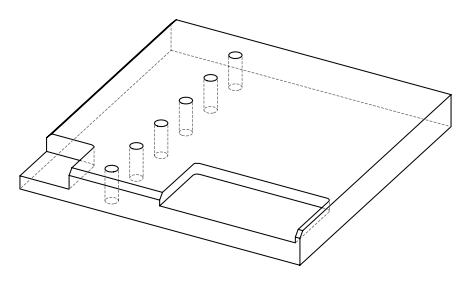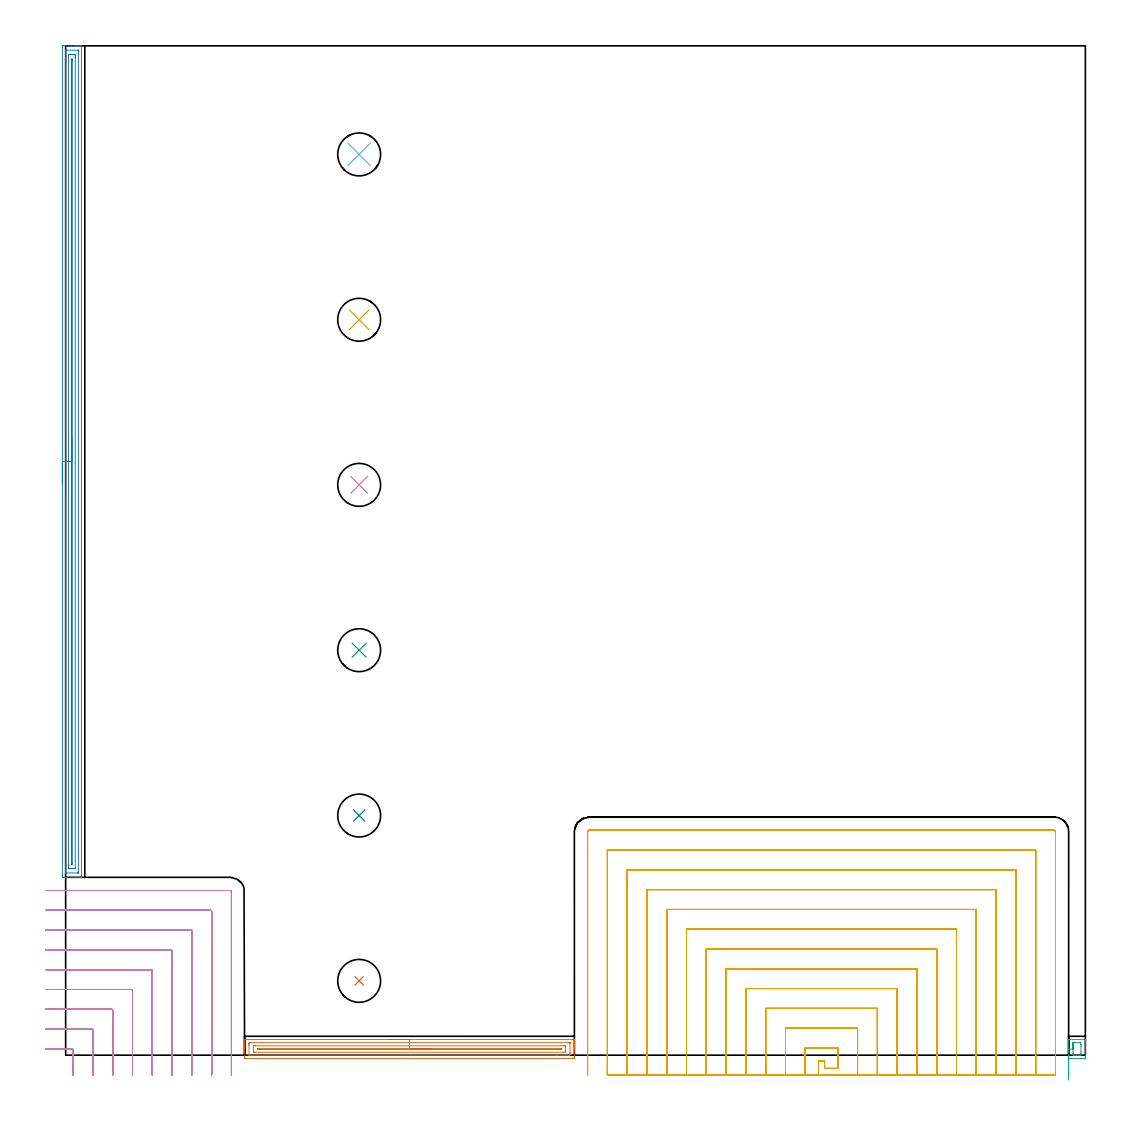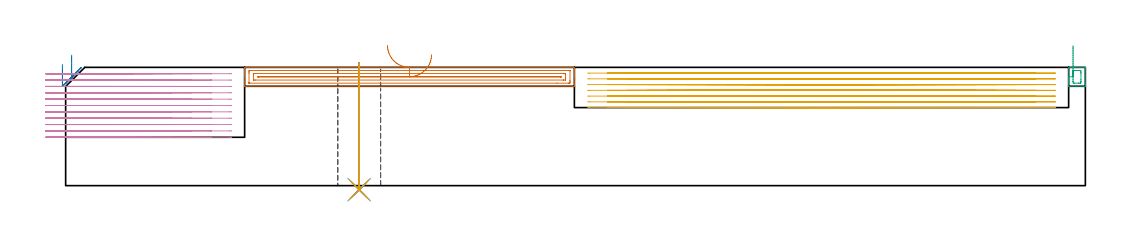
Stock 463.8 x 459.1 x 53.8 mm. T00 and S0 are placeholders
(PLAN: 11 operations, 2 tool changes, 116.6 min)
(1 AREA_MILL | FG_CHAMFER_SURFACE | UGT0205_001 | 4.95 min | 5938 mm3)
(2 AREA_MILL_1 | FG_CHAMFER_SURFACE_1 | UGT0205_001 | 12.26 min | 14490 mm3)
(3 AREA_MILL_2 | FG_CHAMFER_SURFACE_2 | UGT0205_001 | 0.39 min | 473 mm3)
(4 MILL_CORNER_NOTCH_RECTANGULAR | CORNER_NOTCH_RECTANGULAR | NXT0201_011 | Follow Part, ap 3, ae 75% | 21.43 min | 208742 mm3)
(5 MILL_SLOT | SLOT_PARTIAL_RECTANGULAR | NXT0201_011 | Follow Part, ap 3, ae 75% | 76.22 min | 444813 mm3)
(6 INDEXABLE_INSERT_DRILL_THROUGH_HOLE_FROM_SOLID | STEP1HOLE | NXT0302_010 | 0.23 min | 16005 mm3)
(7 INDEXABLE_INSERT_DRILL_THROUGH_HOLE_FROM_SOLID_1 | STEP1HOLE_1 | NXT0302_010 | 0.23 min | 16056 mm3)
(8 INDEXABLE_INSERT_DRILL_THROUGH_HOLE_FROM_SOLID_2 | STEP1HOLE_2 | NXT0302_010 | 0.23 min | 16038 mm3)
(9 INDEXABLE_INSERT_DRILL_THROUGH_HOLE_FROM_SOLID_3 | STEP1HOLE_3 | NXT0302_010 | 0.23 min | 16047 mm3)
(10 INDEXABLE_INSERT_DRILL_THROUGH_HOLE_FROM_SOLID_4 | STEP1HOLE_4 | NXT0302_010 | 0.23 min | 16039 mm3)
(11 INDEXABLE_INSERT_DRILL_THROUGH_HOLE_FROM_SOLID_5 | STEP1HOLE_5 | NXT0302_010 | 0.23 min | 16035 mm3)
(TOOL UGT0205_001 | Chamfer Mill 20 x 3 x 45 deg. | D20 FL50 Z2)
(TOOL NXT0201_011 | ENDMILL 12mm [2P460-1200-NA 1630] | D12 FL38 Z6)
(TOOL NXT0302_010 | Index. Insert Drill 19.5mm [880-D1950L25-05] | D19.5 PA176 FL98 Z2)
(OP 1 AREA_MILL)
G17 G21 G94 G90
T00 M6
G54
G17 G0 G90 X146.4 Y7.1 S1061 M3
G43 Z63.8 H0
G94 G1 X146.438 Z62.928 F250.
X146.552 Z62.063
X146.741 Z61.212
X147.003 Z60.38
X147.337 Z59.574
X147.74 Z58.8
X148.208 Z58.064
X148.74 Z57.372
X149.329 Z56.729
X149.972 Z56.14
X150.664 Z55.608
X151.4 Z55.14
X152.174 Z54.737
X152.98 Z54.403
X153.812 Z54.141
X154.663 Z53.952
X155.528 Z53.838
X156.4 Z53.8
X231.258
X231.39 Y7.098 Z53.789
X231.398 Y6.986 Z53.678
X231.4 Y6.869 Z53.568
Y6.18 Z52.88
Y5.545 Z52.244
Y4.988 Z51.684
Y4.709 Z51.406
Y4.113 Z50.809
Y3.834 Z50.531
Y3.238 Z49.932
Y2.803 Z49.497
Y-0.84 Z45.857
X231.397 Y-1.138 Z45.559
X231.39 Y-1.492 Z45.205
X231.179 Y-1.497 Z45.201
X230.812 Y-1.5 Z45.2
X81.987
X81.622 Y-1.497 Z45.201
X81.41 Y-1.492 Z45.205
X81.4 Y-1.138 Z45.559
Y3.238 Z49.932
Y3.834 Z50.531
Y4.113 Z50.809
Y4.709 Z51.406
Y4.988 Z51.684
Y5.545 Z52.244
Y5.863 Z52.562
Y6.869 Z53.568
X81.402 Y6.986 Z53.678
X81.41 Y7.098 Z53.789
X81.542 Y7.1 Z53.8
X156.4
Y5.686 Z52.386
X229.03 Y5.685 Z52.385
X229.213 Y5.684 Z52.384
X229.363 Y5.679 Z52.379
X229.391 Y5.677 Z52.377
X229.395 Y5.657 Z52.357
X229.397 Y5.634 Z52.334
X229.4 Y5.5 Z52.2
Y1.124 Z47.824
X229.397 Y0.612 Z47.312
X229.393 Y0.256 Z46.956
X229.376 Y-0.079 Z46.621
X229.03 Y-0.083 Z46.617
X228.849 Y-0.085 Z46.615
X223.475 Y-0.086 Z46.614
X83.77 Y-0.085 Z46.615
X83.587 Y-0.084 Z46.616
X83.437 Y-0.079 Z46.621
X83.409 Y-0.077 Z46.623
X83.405 Y-0.057 Z46.643
X83.403 Y-0.034 Z46.666
X83.4 Y0.1 Z46.8
Y4.475 Z51.175
X83.403 Y4.988 Z51.688
X83.407 Y5.344 Z52.044
X83.424 Y5.679 Z52.379
X83.77 Y5.683 Z52.383
X83.951 Y5.685 Z52.385
X89.314 Y5.686 Z52.386
X156.4
Y4.272 Z50.972
X226.357 Y4.271 Z50.971
X227.09 Y4.268 Z50.968
X227.248 Y4.264 Z50.964
X227.39 Y4.256 Z50.956
X227.395 Y4.113 Z50.813
X227.399 Y3.964 Z50.664
X227.4 Y2.213 Z48.913
X227.395 Y1.487 Z48.187
X227.393 Y1.345 Z48.045
X227.248 Y1.335 Z48.035
X226.518 Y1.329 Z48.029
X226.357
X86.443
X85.71 Y1.332 Z48.032
X85.552 Y1.336 Z48.036
X85.41 Y1.344 Z48.044
X85.405 Y1.487 Z48.187
X85.401 Y1.635 Z48.335
X85.4 Y3.387 Z50.087
X85.405 Y4.113 Z50.813
X85.407 Y4.255 Z50.955
X85.552 Y4.265 Z50.965
X86.282 Y4.271 Z50.971
X86.443
X156.4 Y4.272 Z50.972
Y2.857 Z49.557
X225.078
X225.137 Y2.856 Z49.556
X225.253 Y2.851 Z49.551
X225.39 Y2.84 Z49.54
X225.393 Y2.8 Z49.5
X225.39 Y2.76 Z49.46
X225.253 Y2.749 Z49.449
X225.137 Y2.744 Z49.444
X225.078 Y2.743 Z49.443
X224.961
X87.722
X87.663 Y2.744 Z49.444
X87.547 Y2.749 Z49.449
X87.41 Y2.76 Z49.46
X87.407 Y2.8 Z49.5
X87.41 Y2.84 Z49.54
X87.547 Y2.851 Z49.551
X87.663 Y2.856 Z49.556
X87.722 Y2.857 Z49.557
X88.109
X156.4
X157.272 Z49.595
X158.136 Z49.709
X158.988 Z49.898
X159.82 Z50.16
X160.626 Z50.494
X161.4 Z50.897
X162.136 Z51.366
X162.828 Z51.897
X163.471 Z52.486
X164.06 Z53.129
X164.591 Z53.822
X165.06 Z54.557
X165.463 Z55.331
X165.797 Z56.137
X166.059 Z56.969
X166.248 Z57.821
X166.362 Z58.686
X166.4 Z59.557
G0 Z63.8
M5
M2
(OP 2 AREA_MILL_1)
G17 G21 G94 G90
T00 M6
G54
G17 G0 G90 X-1.5 Y260. S1061 M3
G43 Z63.8 H0
Z55.1
G94 G1 Y260.038 Z54.228 F250.
Y260.152 Z53.364
Y260.341 Z52.512
Y260.603 Z51.68
Y260.937 Z50.874
Y261.34 Z50.1
Y261.808 Z49.364
Y262.34 Z48.672
Y262.929 Z48.029
Y263.572 Z47.44
Y264.264 Z46.908
Y265. Z46.44
Y265.774 Z46.037
Y266.58 Z45.703
Y267.412 Z45.441
Y268.263 Z45.252
Y269.128 Z45.138
Y270. Z45.1
X-1.499 Y458.483 Z45.101
X-1.497 Y458.886 Z45.102
X-1.492 Y459.09 Z45.105
X-1.1 Y459.1 Z45.497
X4.167 Z50.761
X4.709 Z51.306
X5.044 Z51.64
X5.587 Z52.183
X5.922 Z52.517
X6.592 Z53.192
X6.895 Z53.494
X7.049 Y459.098 Z53.642
X7.198 Y459.09 Z53.788
X7.2 Y458.929 Z53.8
Y81.07
X7.198 Y80.91 Z53.789
X7.049 Y80.902 Z53.642
X6.895 Y80.9 Z53.494
X6.592 Z53.191
X5.922 Z52.517
X4.71 Z51.306
X4.167 Z50.761
X-1.1 Y80.901 Z45.497
X-1.318 Y80.904 Z45.28
X-1.492 Y80.91 Z45.105
X-1.496 Y81.114 Z45.102
X-1.499 Y81.517 Z45.101
X-1.5 Y270. Z45.1
X-0.086 Z46.514
X-0.085 Y456.696 Z46.515
X-0.081 Y457.072 Z46.519
X-0.08 Y457.088 Z46.52
X-0.049 Y457.093 Z46.551
X0.021 Y457.098 Z46.621
X0.127 Y457.1 Z46.727
X0.259 Z46.859
X5.526 Z52.126
X5.712 Y457.098 Z52.312
X5.744 Y457.096 Z52.344
X5.773 Y457.091 Z52.373
X5.779 Y457.052 Z52.379
X5.784 Y456.837 Z52.384
X5.785 Y456.696 Z52.385
X5.786 Y455.942 Z52.386
X5.785 Y83.304 Z52.385
X5.781 Y82.928 Z52.381
X5.78 Y82.912 Z52.38
X5.749 Y82.907 Z52.349
X5.679 Y82.902 Z52.279
X5.573 Y82.9 Z52.173
X5.441 Z52.041
X0.174 Z46.774
X-0.012 Y82.901 Z46.588
X-0.044 Y82.904 Z46.556
X-0.073 Y82.909 Z46.527
X-0.079 Y82.948 Z46.521
X-0.084 Y83.163 Z46.516
X-0.085 Y83.304 Z46.515
X-0.086 Y84.058 Z46.514
Y270.
X1.328 Z47.928
X1.329 Y454.91 Z47.929
X1.33 Y455.014 Z47.93
X1.333 Y455.065 Z47.933
X1.335 Y455.085 Z47.935
X1.354 Y455.093 Z47.954
X1.533 Y455.096 Z48.133
X2.224 Y455.1 Z48.824
X2.411 Z49.011
X3.289 Z49.889
X3.981 Y455.099 Z50.581
X4.167 Y455.095 Z50.767
X4.347 Y455.09 Z50.947
X4.364 Y454.91 Z50.964
X4.367 Y454.705 Z50.967
X4.371 Y454.016 Z50.971
Y453.808
Y85.09
X4.37 Y84.986 Z50.97
X4.367 Y84.935 Z50.967
X4.365 Y84.915 Z50.965
X4.346 Y84.907 Z50.946
X4.167 Y84.904 Z50.767
X3.476 Y84.9 Z50.076
X3.289 Z49.889
X2.411 Z49.011
X1.719 Y84.901 Z48.319
X1.533 Y84.905 Z48.133
X1.353 Y84.91 Z47.953
X1.336 Y85.09 Z47.936
X1.333 Y85.295 Z47.933
X1.329 Y85.983 Z47.929
Y86.192
X1.328 Y270. Z47.928
X2.743 Z49.343
Y452.785
X2.746 Y452.895 Z49.346
X2.753 Y453.09 Z49.353
X2.85 Y453.092 Z49.45
X2.947 Y453.09 Z49.547
X2.954 Y452.895 Z49.554
X2.956 Y452.786 Z49.556
X2.957 Y452.567 Z49.557
Y452.23
Y87.215
X2.954 Y87.105 Z49.554
X2.947 Y86.91 Z49.547
X2.85 Y86.908 Z49.45
X2.753 Y86.91 Z49.353
X2.746 Y87.105 Z49.346
X2.744 Y87.214 Z49.344
X2.743 Y89.557 Z49.343
Y270.
Y270.872 Z49.381
Y271.736 Z49.495
Y272.588 Z49.683
Y273.42 Z49.946
Y274.226 Z50.28
Y275. Z50.682
Y275.736 Z51.151
Y276.428 Z51.682
Y277.071 Z52.272
Y277.66 Z52.915
Y278.191 Z53.607
Y278.66 Z54.343
Y279.063 Z55.116
Y279.397 Z55.922
Y279.659 Z56.754
Y279.848 Z57.606
Y279.962 Z58.471
Y280. Z59.343
G0 Z63.8
M5
M2
(OP 3 AREA_MILL_2)
G17 G21 G94 G90
T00 M6
G54
G17 G0 G90 X456.2 Y-11.342 S1061 M3
G43 Z63.8 H0
Z49.5
G94 G1 Y-10.699 Z48.911 F250.
Y-10.007 Z48.379
Y-9.271 Z47.911
Y-8.497 Z47.508
Y-7.691 Z47.174
Y-6.859 Z46.911
Y-6.008 Z46.723
Y-5.143 Z46.609
Y-4.271 Z46.571
Y-3.4 Z46.609
Y-2.535 Z46.722
Y-1.683 Z46.911
Y-0.851 Z47.173
Y-0.045 Z47.507
Y0.729 Z47.91
Y1.465 Z48.379
Y2.157 Z48.91
Y2.8 Z49.499
X456.201 Y6.84 Z53.537
X456.21 Y7.095 Z53.791
X456.514 Y7.1 Z53.8
X463.486
X463.79 Y7.095 Z53.791
X463.8 Y6.839 Z53.537
Y-0.892 Z45.807
X463.798 Y-1.138 Z45.562
X463.794 Y-1.493 Z45.207
X463.665 Y-1.497 Z45.202
X463.486 Y-1.5 Z45.2
X456.514
X456.334 Y-1.497 Z45.202
X456.206 Y-1.493 Z45.207
X456.2 Y-1.138 Z45.562
Y2.8 Z49.499
X458.2 Z49.5
Y4.113 Z50.813
X458.201 Y4.988 Z51.688
X458.203 Y5.042 Z51.742
X458.257 Y5.679 Z52.379
X458.437 Y5.682 Z52.382
X459.128 Y5.685 Z52.385
X459.305 Y5.686 Z52.386
X461.049 Y5.685 Z52.385
X461.743 Y5.679 Z52.379
X461.796 Y4.988 Z51.688
X461.799 Y4.932 Z51.632
X461.8 Y4.113 Z50.813
Y1.487 Z48.187
X461.799 Y0.612 Z47.312
X461.797 Y0.558 Z47.258
X461.743 Y-0.079 Z46.621
X461.563 Y-0.082 Z46.618
X460.872 Y-0.085 Z46.615
X460.695 Y-0.086 Z46.614
X458.951 Y-0.085 Z46.615
X458.257 Y-0.079 Z46.621
X458.204 Y0.612 Z47.312
X458.201 Y0.668 Z47.368
X458.2 Y1.487 Z48.187
Y2.8 Z49.5
Y3.389 Z50.143
Y3.92 Z50.835
Y4.389 Z51.571
Y4.792 Z52.345
Y5.126 Z53.151
Y5.388 Z53.983
Y5.577 Z54.835
Y5.691 Z55.7
Y5.729 Z56.571
Y5.691 Z57.443
Y5.577 Z58.308
Y5.388 Z59.159
Y5.126 Z59.991
Y4.792 Z60.797
Y4.389 Z61.571
Y3.92 Z62.307
Y3.389 Z62.999
Y2.8 Z63.642
G0 Z63.8
M5
M2
(OP 4 MILL_CORNER_NOTCH_RECTANGULAR)
G17 G21 G94 G90
T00 M6
G54
G17 G0 G90 X3.404 Y-9. S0 M3
G43 Z63.8 H1
Z50.909
G94 G1 X3.4 Y-6. F250.
Y-5.906 F500.
Y2.306
G3 X2.806 Y2.9 R0.6
G1 X-5.882
X-6.
X-9. Y2.905 F250.
G0 Z63.8
X12.405 Y-9.
Z50.909
G1 X12.4 Y-6.
Y-5.906 F500.
Y11.305
G3 X11.805 Y11.9 R0.6
G1 X-5.882
X-6.
X-9. Y11.906 F250.
G0 Z63.8
X21.405 Y-9.
Z50.909
G1 X21.4 Y-6.
Y-5.906 F500.
Y20.305
G3 X20.805 Y20.9 R0.6
G1 X-5.882
X-6.
X-9. Y20.907 F250.
G0 Z63.8
X30.406 Y-9.
Z50.909
G1 X30.4 Y-6.
Y-5.906 F500.
Y29.305
G3 X29.805 Y29.9 R0.6
G1 X-5.882
X-6.
X-9. Y29.908 F250.
G0 Z63.8
X39.408 Y-9.
Z50.909
G1 X39.4 Y-6.
Y-5.906 F500.
Y38.304
G3 X38.804 Y38.9 R0.6
G1 X-5.882
X-6.
X-9. Y38.91 F250.
G0 Z63.8
X48.411 Y-9.
Z50.909
G1 X48.4 Y-6.
Y-5.906 F500.
Y47.304
G3 X47.804 Y47.9 R0.6
G1 X-5.882
X-6.
X-9. Y47.913 F250.
G0 Z63.8
X57.416 Y-9.
Z50.909
G1 X57.4 Y-6.
Y-5.906 F500.
Y56.304
G3 X56.804 Y56.9 R0.6
G1 X-5.882
X-6.
X-9. Y56.92 F250.
G0 Z63.8
X66.432 Y-9.
Z50.909
G1 X66.4 Y-6.
Y-5.906 F500.
Y65.304
G3 X65.804 Y65.9 R0.6
G1 X-5.882
X-6. Y65.901
X-9. Y65.94 F250.
G0 Z63.8
X75.4 Y-8.906
Z50.909
G1 Y-5.906
Y74.1 F500.
G3 X74.6 Y74.9 R0.8
G1 X-5.882
X-8.882 F250.
G0 Z63.8
X3.4 Y-9.
Z48.018
G1 Y-6.
Y2.306 F500.
G3 X2.806 Y2.9 R0.6
G1 X-6.
X-9. F250.
G0 Z63.8
X12.4 Y-9.
Z48.018
G1 Y-6.
Y11.305 F500.
G3 X11.805 Y11.9 R0.6
G1 X-6.
X-9. F250.
G0 Z63.8
X21.4 Y-9.
Z48.018
G1 Y-6.
Y20.305 F500.
G3 X20.805 Y20.9 R0.6
G1 X-6.
X-9. F250.
G0 Z63.8
X30.4 Y-9.
Z48.018
G1 Y-6.
Y29.305 F500.
G3 X29.805 Y29.9 R0.6
G1 X-6.
X-9. F250.
G0 Z63.8
X39.4 Y-9.
Z48.018
G1 Y-6.
Y38.304 F500.
G3 X38.804 Y38.9 R0.6
G1 X-6.
X-9. F250.
G0 Z63.8
X48.4 Y-9.
Z48.018
G1 Y-6.
Y47.304 F500.
G3 X47.804 Y47.9 R0.6
G1 X-6.
X-9. F250.
G0 Z63.8
X57.4 Y-9.
Z48.018
G1 Y-6.
Y56.304 F500.
G3 X56.804 Y56.9 R0.6
G1 X-6.
X-9. F250.
G0 Z63.8
X66.4 Y-9.
Z48.018
G1 Y-6.
Y65.304 F500.
G3 X65.804 Y65.9 R0.6
G1 X-6.
X-9. F250.
G0 Z63.8
X75.4 Y-9.
Z48.018
G1 Y-6.
Y74.1 F500.
G3 X74.6 Y74.9 R0.8
G1 X-6.
X-9. F250.
G0 Z63.8
X3.4 Y-9.
Z45.127
G1 Y-6.
Y2.305 F500.
G3 X2.805 Y2.9 R0.6
G1 X-6.
X-9. F250.
G0 Z63.8
X12.4 Y-9.
Z45.127
G1 Y-6.
Y11.305 F500.
G3 X11.805 Y11.9 R0.6
G1 X-6.
X-9. F250.
G0 Z63.8
X21.4 Y-9.
Z45.127
G1 Y-6.
Y20.305 F500.
G3 X20.805 Y20.9 R0.6
G1 X-6.
X-9. F250.
G0 Z63.8
X30.4 Y-9.
Z45.127
G1 Y-6.
Y29.305 F500.
G3 X29.805 Y29.9 R0.6
G1 X-6.
X-9. F250.
G0 Z63.8
X39.4 Y-9.
Z45.127
G1 Y-6.
Y38.304 F500.
G3 X38.804 Y38.9 R0.6
G1 X-6.
X-9. F250.
G0 Z63.8
X48.4 Y-9.
Z45.127
G1 Y-6.
Y47.304 F500.
G3 X47.804 Y47.9 R0.6
G1 X-6.
X-9. F250.
G0 Z63.8
X57.4 Y-9.
Z45.127
G1 Y-6.
Y56.304 F500.
G3 X56.804 Y56.9 R0.6
G1 X-6.
X-9. F250.
G0 Z63.8
X66.4 Y-9.
Z45.127
G1 Y-6.
Y65.304 F500.
G3 X65.804 Y65.9 R0.6
G1 X-6.
X-9. F250.
G0 Z63.8
X75.4 Y-9.
Z45.127
G1 Y-6.
Y74.1 F500.
G3 X74.6 Y74.9 R0.8
G1 X-6.
X-9. F250.
G0 Z63.8
X3.4 Y-9.
Z42.236
G1 Y-6.
Y2.305 F500.
G3 X2.805 Y2.9 R0.6
G1 X-6.
X-9. F250.
G0 Z63.8
X12.4 Y-9.
Z42.236
G1 Y-6.
Y11.305 F500.
G3 X11.805 Y11.9 R0.6
G1 X-6.
X-9. F250.
G0 Z63.8
X21.4 Y-9.
Z42.236
G1 Y-6.
Y20.305 F500.
G3 X20.805 Y20.9 R0.6
G1 X-6.
X-9. F250.
G0 Z63.8
X30.4 Y-9.
Z42.236
G1 Y-6.
Y29.305 F500.
G3 X29.805 Y29.9 R0.6
G1 X-6.
X-9. F250.
G0 Z63.8
X39.4 Y-9.
Z42.236
G1 Y-6.
Y38.304 F500.
G3 X38.804 Y38.9 R0.6
G1 X-6.
X-9. F250.
G0 Z63.8
X48.4 Y-9.
Z42.236
G1 Y-6.
Y47.304 F500.
G3 X47.804 Y47.9 R0.6
G1 X-6.
X-9. F250.
G0 Z63.8
X57.4 Y-9.
Z42.236
G1 Y-6.
Y56.304 F500.
G3 X56.804 Y56.9 R0.6
G1 X-6.
X-9. F250.
G0 Z63.8
X66.4 Y-9.
Z42.236
G1 Y-6.
Y65.304 F500.
G3 X65.804 Y65.9 R0.6
G1 X-6.
X-9. F250.
G0 Z63.8
X75.4 Y-9.
Z42.236
G1 Y-6.
Y74.1 F500.
G3 X74.6 Y74.9 R0.8
G1 X-6.
X-9. F250.
G0 Z63.8
X3.4 Y-9.
Z39.345
G1 Y-6.
Y2.305 F500.
G3 X2.805 Y2.9 R0.6
G1 X-6.
X-9. F250.
G0 Z63.8
X12.4 Y-9.
Z39.345
G1 Y-6.
Y11.305 F500.
G3 X11.805 Y11.9 R0.6
G1 X-6.
X-9. F250.
G0 Z63.8
X21.4 Y-9.
Z39.345
G1 Y-6.
Y20.305 F500.
G3 X20.805 Y20.9 R0.6
G1 X-6.
X-9. F250.
G0 Z63.8
X30.4 Y-9.
Z39.345
G1 Y-6.
Y29.305 F500.
G3 X29.805 Y29.9 R0.6
G1 X-6.
X-9. F250.
G0 Z63.8
X39.4 Y-9.
Z39.345
G1 Y-6.
Y38.304 F500.
G3 X38.804 Y38.9 R0.6
G1 X-6.
X-9. F250.
G0 Z63.8
X48.4 Y-9.
Z39.345
G1 Y-6.
Y47.304 F500.
G3 X47.804 Y47.9 R0.6
G1 X-6.
X-9. F250.
G0 Z63.8
X57.4 Y-9.
Z39.345
G1 Y-6.
Y56.304 F500.
G3 X56.804 Y56.9 R0.6
G1 X-6.
X-9. F250.
G0 Z63.8
X66.4 Y-9.
Z39.345
G1 Y-6.
Y65.304 F500.
G3 X65.804 Y65.9 R0.6
G1 X-6.
X-9. F250.
G0 Z63.8
X75.4 Y-9.
Z39.345
G1 Y-6.
Y74.1 F500.
G3 X74.6 Y74.9 R0.8
G1 X-6.
X-9. F250.
G0 Z63.8
X3.4 Y-9.
Z36.455
G1 Y-6.
Y2.305 F500.
G3 X2.805 Y2.9 R0.6
G1 X-6.
X-9. F250.
G0 Z63.8
X12.4 Y-9.
Z36.455
G1 Y-6.
Y11.305 F500.
G3 X11.805 Y11.9 R0.6
G1 X-6.
X-9. F250.
G0 Z63.8
X21.4 Y-9.
Z36.455
G1 Y-6.
Y20.305 F500.
G3 X20.805 Y20.9 R0.6
G1 X-6.
X-9. F250.
G0 Z63.8
X30.4 Y-9.
Z36.455
G1 Y-6.
Y29.305 F500.
G3 X29.805 Y29.9 R0.6
G1 X-6.
X-9. F250.
G0 Z63.8
X39.4 Y-9.
Z36.455
G1 Y-6.
Y38.304 F500.
G3 X38.804 Y38.9 R0.6
G1 X-6.
X-9. F250.
G0 Z63.8
X48.4 Y-9.
Z36.455
G1 Y-6.
Y47.304 F500.
G3 X47.804 Y47.9 R0.6
G1 X-6.
X-9. F250.
G0 Z63.8
X57.4 Y-9.
Z36.455
G1 Y-6.
Y56.304 F500.
G3 X56.804 Y56.9 R0.6
G1 X-6.
X-9. F250.
G0 Z63.8
X66.4 Y-9.
Z36.455
G1 Y-6.
Y65.304 F500.
G3 X65.804 Y65.9 R0.6
G1 X-6.
X-9. F250.
G0 Z63.8
X75.4 Y-9.
Z36.455
G1 Y-6.
Y74.1 F500.
G3 X74.6 Y74.9 R0.8
G1 X-6.
X-9. F250.
G0 Z63.8
X3.4 Y-9.
Z33.564
G1 Y-6.
Y2.305 F500.
G3 X2.805 Y2.9 R0.6
G1 X-6.
X-9. F250.
G0 Z63.8
X12.4 Y-9.
Z33.564
G1 Y-6.
Y11.305 F500.
G3 X11.805 Y11.9 R0.6
G1 X-6.
X-9. F250.
G0 Z63.8
X21.4 Y-9.
Z33.564
G1 Y-6.
Y20.305 F500.
G3 X20.805 Y20.9 R0.6
G1 X-6.
X-9. F250.
G0 Z63.8
X30.4 Y-9.
Z33.564
G1 Y-6.
Y29.305 F500.
G3 X29.805 Y29.9 R0.6
G1 X-6.
X-9. F250.
G0 Z63.8
X39.4 Y-9.
Z33.564
G1 Y-6.
Y38.304 F500.
G3 X38.804 Y38.9 R0.6
G1 X-6.
X-9. F250.
G0 Z63.8
X48.4 Y-9.
Z33.564
G1 Y-6.
Y47.304 F500.
G3 X47.804 Y47.9 R0.6
G1 X-6.
X-9. F250.
G0 Z63.8
X57.4 Y-9.
Z33.564
G1 Y-6.
Y56.304 F500.
G3 X56.804 Y56.9 R0.6
G1 X-6.
X-9. F250.
G0 Z63.8
X66.4 Y-9.
Z33.564
G1 Y-6.
Y65.304 F500.
G3 X65.804 Y65.9 R0.6
G1 X-6.
X-9. F250.
G0 Z63.8
X75.4 Y-9.
Z33.564
G1 Y-6.
Y74.1 F500.
G3 X74.6 Y74.9 R0.8
G1 X-6.
X-9. F250.
G0 Z63.8
X3.4 Y-9.
Z30.673
G1 Y-6.
Y2.305 F500.
G3 X2.805 Y2.9 R0.6
G1 X-6.
X-9. F250.
G0 Z63.8
X12.4 Y-9.
Z30.673
G1 Y-6.
Y11.305 F500.
G3 X11.805 Y11.9 R0.6
G1 X-6.
X-9. F250.
G0 Z63.8
X21.4 Y-9.
Z30.673
G1 Y-6.
Y20.305 F500.
G3 X20.805 Y20.9 R0.6
G1 X-6.
X-9. F250.
G0 Z63.8
X30.4 Y-9.
Z30.673
G1 Y-6.
Y29.305 F500.
G3 X29.805 Y29.9 R0.6
G1 X-6.
X-9. F250.
G0 Z63.8
X39.4 Y-9.
Z30.673
G1 Y-6.
Y38.304 F500.
G3 X38.804 Y38.9 R0.6
G1 X-6.
X-9. F250.
G0 Z63.8
X48.4 Y-9.
Z30.673
G1 Y-6.
Y47.304 F500.
G3 X47.804 Y47.9 R0.6
G1 X-6.
X-9. F250.
G0 Z63.8
X57.4 Y-9.
Z30.673
G1 Y-6.
Y56.304 F500.
G3 X56.804 Y56.9 R0.6
G1 X-6.
X-9. F250.
G0 Z63.8
X66.4 Y-9.
Z30.673
G1 Y-6.
Y65.304 F500.
G3 X65.804 Y65.9 R0.6
G1 X-6.
X-9. F250.
G0 Z63.8
X75.4 Y-9.
Z30.673
G1 Y-6.
Y74.1 F500.
G3 X74.6 Y74.9 R0.8
G1 X-6.
X-9. F250.
G0 Z63.8
X3.4 Y-9.
Z27.782
G1 Y-6.
Y2.305 F500.
G3 X2.805 Y2.9 R0.6
G1 X-6.
X-9. F250.
G0 Z63.8
X12.4 Y-9.
Z27.782
G1 Y-6.
Y11.305 F500.
G3 X11.805 Y11.9 R0.6
G1 X-6.
X-9. F250.
G0 Z63.8
X21.4 Y-9.
Z27.782
G1 Y-6.
Y20.305 F500.
G3 X20.805 Y20.9 R0.6
G1 X-6.
X-9. F250.
G0 Z63.8
X30.4 Y-9.
Z27.782
G1 Y-6.
Y29.305 F500.
G3 X29.805 Y29.9 R0.6
G1 X-6.
X-9. F250.
G0 Z63.8
X39.4 Y-9.
Z27.782
G1 Y-6.
Y38.304 F500.
G3 X38.804 Y38.9 R0.6
G1 X-6.
X-9. F250.
G0 Z63.8
X48.4 Y-9.
Z27.782
G1 Y-6.
Y47.304 F500.
G3 X47.804 Y47.9 R0.6
G1 X-6.
X-9. F250.
G0 Z63.8
X57.4 Y-9.
Z27.782
G1 Y-6.
Y56.304 F500.
G3 X56.804 Y56.9 R0.6
G1 X-6.
X-9. F250.
G0 Z63.8
X66.4 Y-9.
Z27.782
G1 Y-6.
Y65.304 F500.
G3 X65.804 Y65.9 R0.6
G1 X-6.
X-9. F250.
G0 Z63.8
X75.4 Y-9.
Z27.782
G1 Y-6.
Y74.1 F500.
G3 X74.6 Y74.9 R0.8
G1 X-6.
X-9. F250.
G0 Z63.8
X3.4 Y-9.
Z24.891
G1 Y-6.
Y2.305 F500.
G3 X2.805 Y2.9 R0.6
G1 X-6.
X-9. F250.
G0 Z63.8
X12.4 Y-9.
Z24.891
G1 Y-6.
Y11.305 F500.
G3 X11.805 Y11.9 R0.6
G1 X-6.
X-9. F250.
G0 Z63.8
X21.4 Y-9.
Z24.891
G1 Y-6.
Y20.305 F500.
G3 X20.805 Y20.9 R0.6
G1 X-6.
X-9. F250.
G0 Z63.8
X30.4 Y-9.
Z24.891
G1 Y-6.
Y29.305 F500.
G3 X29.805 Y29.9 R0.6
G1 X-6.
X-9. F250.
G0 Z63.8
X39.4 Y-9.
Z24.891
G1 Y-6.
Y38.304 F500.
G3 X38.804 Y38.9 R0.6
G1 X-6.
X-9. F250.
G0 Z63.8
X48.4 Y-9.
Z24.891
G1 Y-6.
Y47.304 F500.
G3 X47.804 Y47.9 R0.6
G1 X-6.
X-9. F250.
G0 Z63.8
X57.4 Y-9.
Z24.891
G1 Y-6.
Y56.304 F500.
G3 X56.804 Y56.9 R0.6
G1 X-6.
X-9. F250.
G0 Z63.8
X66.4 Y-9.
Z24.891
G1 Y-6.
Y65.304 F500.
G3 X65.804 Y65.9 R0.6
G1 X-6.
X-9. F250.
G0 Z63.8
X75.4 Y-9.
Z24.891
G1 Y-6.
Y74.1 F500.
G3 X74.6 Y74.9 R0.8
G1 X-6.
X-9. F250.
G0 Z63.8
X3.4 Y-9.
Z22.
G1 Y-6.
Y2.305 F500.
G3 X2.805 Y2.9 R0.6
G1 X-6.
X-9. F250.
G0 Z63.8
X12.4 Y-9.
Z22.
G1 Y-6.
Y11.305 F500.
G3 X11.805 Y11.9 R0.6
G1 X-6.
X-9. F250.
G0 Z63.8
X21.4 Y-9.
Z22.
G1 Y-6.
Y20.305 F500.
G3 X20.805 Y20.9 R0.6
G1 X-6.
X-9. F250.
G0 Z63.8
X30.4 Y-9.
Z22.
G1 Y-6.
Y29.305 F500.
G3 X29.805 Y29.9 R0.6
G1 X-6.
X-9. F250.
G0 Z63.8
X39.4 Y-9.
Z22.
G1 Y-6.
Y38.304 F500.
G3 X38.804 Y38.9 R0.6
G1 X-6.
X-9. F250.
G0 Z63.8
X48.4 Y-9.
Z22.
G1 Y-6.
Y47.304 F500.
G3 X47.804 Y47.9 R0.6
G1 X-6.
X-9. F250.
G0 Z63.8
X57.4 Y-9.
Z22.
G1 Y-6.
Y56.304 F500.
G3 X56.804 Y56.9 R0.6
G1 X-6.
X-9. F250.
G0 Z63.8
X66.4 Y-9.
Z22.
G1 Y-6.
Y65.304 F500.
G3 X65.804 Y65.9 R0.6
G1 X-6.
X-9. F250.
G0 Z63.8
X75.4 Y-9.
Z22.
G1 Y-6.
Y74.1 F500.
G3 X74.6 Y74.9 R0.8
G1 X-6.
X-9. F250.
G0 Z63.8
M5
M2
(OP 5 MILL_SLOT)
G17 G21 G94 G90
T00 M6
G54
G17 G0 G90 X342.395 Y-9. S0 M3
G43 Z63.8 H1
Z51.186
G94 G1 X342.4 Y-6. F250.
Y-5.842 F500.
Y-2.7
X345.2
Y-5.846
Y-6.
X351.2
Y-5.846
Y3.3
X336.4
Y-5.842
Y-6.
X336.395 Y-9. F250.
X360.205
X360.2 Y-6.
Y-5.846 F500.
Y12.3
X327.4
Y-5.842
Y-6.
X327.395 Y-9. F250.
X369.206
X369.2 Y-6.
Y-5.846 F500.
Y21.3
X318.4
Y-5.842
Y-6.
X318.394 Y-9. F250.
X378.207
X378.2 Y-6.
Y-5.846 F500.
Y30.3
X309.4
Y-5.842
Y-6.
X309.393 Y-9. F250.
X387.208
X387.2 Y-6.
Y-5.846 F500.
Y39.3
X300.4
Y-5.842
Y-6.
X300.392 Y-9. F250.
X396.209
X396.2 Y-6.
Y-5.846 F500.
Y48.3
X291.4
Y-5.842
Y-6.
X291.391 Y-9. F250.
X405.211
X405.2 Y-6.
Y-5.846 F500.
Y57.3
X282.4
Y-5.842
Y-6.
X282.389 Y-9. F250.
X414.213
X414.2 Y-6.
Y-5.846 F500.
Y66.3
X273.4
Y-5.842
Y-6.
X273.386 Y-9. F250.
X423.218
X423.2 Y-6.
Y-5.846 F500.
Y75.3
X264.4
Y-5.842
Y-6.
X264.382 Y-9. F250.
X432.226
X432.201 Y-6.
X432.2 Y-5.846 F500.
Y84.3
X255.4
Y-5.842
X255.399 Y-6.
X255.373 Y-9. F250.
X441.253
X441.201 Y-6.
X441.2 Y-5.846 F500.
Y93.3
X246.4
Y-5.842
X246.399 Y-6.
X246.346 Y-9. F250.
X450.2 Y-8.846
Y-5.846
Y101.6 F500.
G3 X449.5 Y102.3 R0.7
G1 X238.1
G3 X237.4 Y101.6 R0.7
G1 Y-5.842
Y-8.842 F250.
G0 X342.4 Y-9. Z48.571
G1 Y-6.
Y-2.7 F500.
X345.2
Y-6.
X351.2
Y3.3
X336.4
Y-6.
Y-9. F250.
X360.2
Y-6.
Y12.3 F500.
X327.4
Y-6.
Y-9. F250.
X369.2
Y-6.
Y21.3 F500.
X318.4
Y-6.
Y-9. F250.
X378.2
Y-6.
Y30.3 F500.
X309.4
Y-6.
Y-9. F250.
X387.2
Y-6.
Y39.3 F500.
X300.4
Y-6.
Y-9. F250.
X396.2
Y-6.
Y48.3 F500.
X291.4
Y-6.
Y-9. F250.
X405.2
Y-6.
Y57.3 F500.
X282.4
Y-6.
Y-9. F250.
X414.2
Y-6.
Y66.3 F500.
X273.4
Y-6.
Y-9. F250.
X423.2
Y-6.
Y75.3 F500.
X264.4
Y-6.
Y-9. F250.
X432.2
Y-6.
Y84.3 F500.
X255.4
Y-6.
Y-9. F250.
X441.2
Y-6.
Y93.3 F500.
X246.4
Y-6.
Y-9. F250.
X450.2
Y-6.
Y101.6 F500.
G3 X449.5 Y102.3 R0.7
G1 X238.1
G3 X237.4 Y101.6 R0.7
G1 Y-6.
Y-9. F250.
G0 X342.4 Z45.957
G1 Y-6.
Y-2.7 F500.
X345.2
Y-6.
X351.2
Y3.3
X336.4
Y-6.
Y-9. F250.
X360.2
Y-6.
Y12.3 F500.
X327.4
Y-6.
Y-9. F250.
X369.2
Y-6.
Y21.3 F500.
X318.4
Y-6.
Y-9. F250.
X378.2
Y-6.
Y30.3 F500.
X309.4
Y-6.
Y-9. F250.
X387.2
Y-6.
Y39.3 F500.
X300.4
Y-6.
Y-9. F250.
X396.2
Y-6.
Y48.3 F500.
X291.4
Y-6.
Y-9. F250.
X405.2
Y-6.
Y57.3 F500.
X282.4
Y-6.
Y-9. F250.
X414.2
Y-6.
Y66.3 F500.
X273.4
Y-6.
Y-9. F250.
X423.2
Y-6.
Y75.3 F500.
X264.4
Y-6.
Y-9. F250.
X432.2
Y-6.
Y84.3 F500.
X255.4
Y-6.
Y-9. F250.
X441.2
Y-6.
Y93.3 F500.
X246.4
Y-6.
Y-9. F250.
X450.2
Y-6.
Y101.6 F500.
G3 X449.5 Y102.3 R0.7
G1 X238.1
G3 X237.4 Y101.6 R0.7
G1 Y-6.
Y-9. F250.
G0 X342.4 Z43.343
G1 Y-6.
Y-2.7 F500.
X345.2
Y-6.
X351.2
Y3.3
X336.4
Y-6.
Y-9. F250.
X360.2
Y-6.
Y12.3 F500.
X327.4
Y-6.
Y-9. F250.
X369.2
Y-6.
Y21.3 F500.
X318.4
Y-6.
Y-9. F250.
X378.2
Y-6.
Y30.3 F500.
X309.4
Y-6.
Y-9. F250.
X387.2
Y-6.
Y39.3 F500.
X300.4
Y-6.
Y-9. F250.
X396.2
Y-6.
Y48.3 F500.
X291.4
Y-6.
Y-9. F250.
X405.2
Y-6.
Y57.3 F500.
X282.4
Y-6.
Y-9. F250.
X414.2
Y-6.
Y66.3 F500.
X273.4
Y-6.
Y-9. F250.
X423.2
Y-6.
Y75.3 F500.
X264.4
Y-6.
Y-9. F250.
X432.2
Y-6.
Y84.3 F500.
X255.4
Y-6.
Y-9. F250.
X441.2
Y-6.
Y93.3 F500.
X246.4
Y-6.
Y-9. F250.
X450.2
Y-6.
Y101.6 F500.
G3 X449.5 Y102.3 R0.7
G1 X238.1
G3 X237.4 Y101.6 R0.7
G1 Y-6.
Y-9. F250.
G0 X342.4 Z40.729
G1 Y-6.
Y-2.7 F500.
X345.2
Y-6.
X351.2
Y3.3
X336.4
Y-6.
Y-9. F250.
X360.2
Y-6.
Y12.3 F500.
X327.4
Y-6.
Y-9. F250.
X369.2
Y-6.
Y21.3 F500.
X318.4
Y-6.
Y-9. F250.
X378.2
Y-6.
Y30.3 F500.
X309.4
Y-6.
Y-9. F250.
X387.2
Y-6.
Y39.3 F500.
X300.4
Y-6.
Y-9. F250.
X396.2
Y-6.
Y48.3 F500.
X291.4
Y-6.
Y-9. F250.
X405.2
Y-6.
Y57.3 F500.
X282.4
Y-6.
Y-9. F250.
X414.2
Y-6.
Y66.3 F500.
X273.4
Y-6.
Y-9. F250.
X423.2
Y-6.
Y75.3 F500.
X264.4
Y-6.
Y-9. F250.
X432.2
Y-6.
Y84.3 F500.
X255.4
Y-6.
Y-9. F250.
X441.2
Y-6.
Y93.3 F500.
X246.4
Y-6.
Y-9. F250.
X450.2
Y-6.
Y101.6 F500.
G3 X449.5 Y102.3 R0.7
G1 X238.1
G3 X237.4 Y101.6 R0.7
G1 Y-6.
Y-9. F250.
G0 X342.4 Z38.114
G1 Y-6.
Y-2.7 F500.
X345.2
Y-6.
X351.2
Y3.3
X336.4
Y-6.
Y-9. F250.
X360.2
Y-6.
Y12.3 F500.
X327.4
Y-6.
Y-9. F250.
X369.2
Y-6.
Y21.3 F500.
X318.4
Y-6.
Y-9. F250.
X378.2
Y-6.
Y30.3 F500.
X309.4
Y-6.
Y-9. F250.
X387.2
Y-6.
Y39.3 F500.
X300.4
Y-6.
Y-9. F250.
X396.2
Y-6.
Y48.3 F500.
X291.4
Y-6.
Y-9. F250.
X405.2
Y-6.
Y57.3 F500.
X282.4
Y-6.
Y-9. F250.
X414.2
Y-6.
Y66.3 F500.
X273.4
Y-6.
Y-9. F250.
X423.2
Y-6.
Y75.3 F500.
X264.4
Y-6.
Y-9. F250.
X432.2
Y-6.
Y84.3 F500.
X255.4
Y-6.
Y-9. F250.
X441.2
Y-6.
Y93.3 F500.
X246.4
Y-6.
Y-9. F250.
X450.2
Y-6.
Y101.6 F500.
G3 X449.5 Y102.3 R0.7
G1 X238.1
G3 X237.4 Y101.6 R0.7
G1 Y-6.
Y-9. F250.
G0 X342.4 Z35.5
G1 Y-6.
Y-2.7 F500.
X345.2
Y-6.
X351.2
Y3.3
X336.4
Y-6.
Y-9. F250.
X360.2
Y-6.
Y12.3 F500.
X327.4
Y-6.
Y-9. F250.
X369.2
Y-6.
Y21.3 F500.
X318.4
Y-6.
Y-9. F250.
X378.2
Y-6.
Y30.3 F500.
X309.4
Y-6.
Y-9. F250.
X387.2
Y-6.
Y39.3 F500.
X300.4
Y-6.
Y-9. F250.
X396.2
Y-6.
Y48.3 F500.
X291.4
Y-6.
Y-9. F250.
X405.2
Y-6.
Y57.3 F500.
X282.4
Y-6.
Y-9. F250.
X414.2
Y-6.
Y66.3 F500.
X273.4
Y-6.
Y-9. F250.
X423.2
Y-6.
Y75.3 F500.
X264.4
Y-6.
Y-9. F250.
X432.2
Y-6.
Y84.3 F500.
X255.4
Y-6.
Y-9. F250.
X441.2
Y-6.
Y93.3 F500.
X246.4
Y-6.
Y-9. F250.
X450.2
Y-6.
Y101.6 F500.
G3 X449.5 Y102.3 R0.7
G1 X238.1
G3 X237.4 Y101.6 R0.7
G1 Y-6.
Y-9. F250.
G0 Z63.8
M5
M2
(OP 6 INDEXABLE_INSERT_DRILL_THROUGH_HOLE_FROM_SOLID)
G17 G21 G94 G90
T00 M6
G54
G17 G0 G90 X133.5 Y409.7 S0 M3
G43 Z63.8 H1
G94 G81 G98 Z-1.84 F250. R55.8
G80
M5
M2
(OP 7 INDEXABLE_INSERT_DRILL_THROUGH_HOLE_FROM_SOLID_1)
G17 G21 G94 G90
T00 M6
G54
G17 G0 G90 X133.5 Y33.8 S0 M3
G43 Z63.8 H1
G94 G81 G98 Z-1.84 F250. R55.8
G80
M5
M2
(OP 8 INDEXABLE_INSERT_DRILL_THROUGH_HOLE_FROM_SOLID_2)
G17 G21 G94 G90
T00 M6
G54
G17 G0 G90 X133.5 Y109. S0 M3
G43 Z63.8 H1
G94 G81 G98 Z-1.84 F250. R55.8
G80
M5
M2
(OP 9 INDEXABLE_INSERT_DRILL_THROUGH_HOLE_FROM_SOLID_3)
G17 G21 G94 G90
T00 M6
G54
G17 G0 G90 X133.5 Y184.2 S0 M3
G43 Z63.8 H1
G94 G81 G98 Z-1.84 F250. R55.8
G80
M5
M2
(OP 10 INDEXABLE_INSERT_DRILL_THROUGH_HOLE_FROM_SOLID_4)
G17 G21 G94 G90
T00 M6
G54
G17 G0 G90 X133.5 Y259.4 S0 M3
G43 Z63.8 H1
G94 G81 G98 Z-1.84 F250. R55.8
G80
M5
M2
(OP 11 INDEXABLE_INSERT_DRILL_THROUGH_HOLE_FROM_SOLID_5)
G17 G21 G94 G90
T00 M6
G54
G17 G0 G90 X133.5 Y334.5 S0 M3
G43 Z63.8 H1
G94 G81 G98 Z-1.84 F250. R55.8
G80
M5
M2
